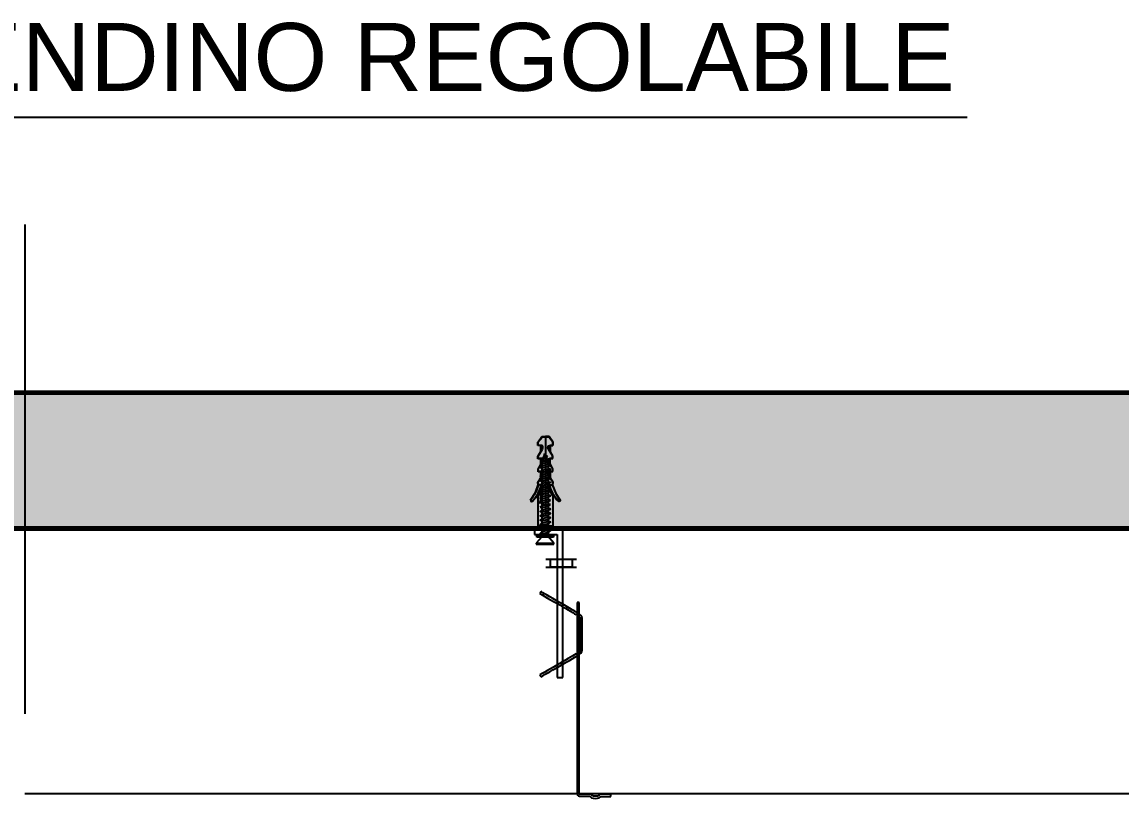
# Model space of a CAD drawing. Header units: millimetres. Extents: x 24747 to 137666, y -34589 to 43444.
# Drawn here: x 127002.4 to 127451.7, y 4328.4 to 4652.2 of the extents above; entities that cross this region are included whole.
import ezdxf

# ---------------------------------------------------------------- set-up
doc = ezdxf.new("R2010")
doc.units = ezdxf.units.MM
doc.header["$LTSCALE"] = 10
doc.linetypes.add('TRATTOPUNTO', pattern=[1, 0.5, -0.25, 0, -0.25])
doc.layers.add('Pannelli', color=7, linetype='Continuous')
doc.styles.add('ARIAL', font='arial.ttf')

msp = doc.modelspace()

# ---------------------------------------------------------------- hatches: boundary and pattern name
at = {"layer": 'Pannelli'}
h = msp.add_hatch(dxfattribs=at)
h.set_pattern_fill('GRAVEL', color=256, scale=48.572414, style=0)
h.set_pattern_definition([(-131.9872, (123472.8105, 2409.8356), (-388.579226, -437.151791), [6.53474, -646.94026]), (-175.0303, (123468.439, 2404.9784), (582.8690187, 48.5719917), [11.2138, -1110.16745]), (132.5104, (123457.2673, 2404.007), (485.7236889, -534.296975), [7.907, -782.79458]), (-92.7263, (123438.324, 2391.8638), (48.5722205, 971.4482937), [10.21177, -1010.96476]), (-67.1663, (123437.8383, 2381.6636), (-242.862551, 582.8687934), [10.01345, -991.3325]), (-2.7263, (123441.7241, 2372.4348), (-971.4482937, 48.5722205), [10.21177, -1010.96476]), (37.6942, (123451.9243, 2371.9491), (-631.4417384, -485.72367366), [13.50454, -1336.94836]), (72.2553, (123462.6103, 2380.2064), (340.00742056, 1068.5929243), [12.74968, -1262.21834]), (121.4296, (123466.496, 2392.3495), (-388.5797117, 631.4411405), [10.24635, -1014.38984]), (175.2364, (123461.153, 2401.0926), (534.2965996, -48.5720027), [11.6978, -573.19155]), (-137.6026, (123449.4957, 2402.064), (-582.8693247, -534.2961691), [15.12778, -1497.65145]), (138.8141, (123486.4108, 2391.378), (-340.007041, 291.4343533), [5.1633, -511.1685]), (171.4692, (123482.525, 2394.7782), (631.4412983, -97.1452121), [9.82314, -972.49312]), (-135, (123472.81, 2396.235), (-5e-15, -48.57243), [6.86916, -61.8226]), (-156.8014, (123469.4104, 2402.064), (242.862057, 97.144892), [3.6992, -366.2173]), (-68.1986, (123466.01, 2400.607), (-48.57241, 145.717255), [5.2314, -256.33907]), (30.9638, (123467.953, 2395.75), (145.717146, 97.144949), [8.49672, -274.7267]), (161.5651, (123475.239, 2400.121), (97.14485, -48.572336), [6.14397, -147.4555]), (16.3895, (123437.8383, 2400.6068), (485.7242465, 145.7168878), [8.60703, -852.09833]), (70.3462, (123446.0956, 2403.0355), (-194.289425, -534.2966574), [7.22082, -714.86003]), (-66.8014, (123475.239, 2409.8356), (-97.144892, 242.862057), [7.3983, -362.51817]), (-16.3895, (123478.1534, 2403.0355), (-485.7242465, 145.7168878), [8.60703, -852.09833]), (-20.556, (123437.8383, 2370.492), (-242.8621594, 97.1446335), [8.30005, -406.70285]), (-65.2249, (123445.61, 2367.5776), (-242.8616905, 534.2967199), [6.9545, -688.49663]), (66.8014, (123475.725, 2361.263), (97.144892, 242.862057), [7.3983, -362.51817]), (17.354, (123478.6392, 2368.0633), (-631.4414797, -194.2893888), [8.14224, -806.0798]), (69.444, (123451.9243, 2361.263), (-97.1446335, -242.8621594), [4.15003, -410.85287]), (101.3099, (123472.8105, 2361.263), (-48.572299, 194.289692), [2.4767, -245.19495]), (165.9638, (123472.325, 2363.692), (145.717268, -48.57232), [10.01345, -190.2557]), (-173.991, (123462.6103, 2366.1204), (485.7241276, 48.5723808), [9.27976, -918.6949]), (-56.3099, (123467.953, 2391.378), (-48.57248, 97.144806), [7.0052, -168.1251]), (-6.8428, (123471.839, 2385.5494), (825.7310067, -97.1452164), [12.23024, -1210.7919]), (60.9454, (123483.982, 2384.092), (-194.289657, -340.0069165), [5.0008, -495.0828]), (90, (123486.41, 2388.464), (-48.5724, 48.5724), [2.91434, -45.65807]), (120.2564, (123461.6388, 2367.5776), (194.2894075, -340.007017), [6.74787, -668.04167]), (48.0128, (123458.2388, 2373.4063), (388.579226, 437.151791), [13.06948, -640.4055]), (0, (123466.98, 2383.12), (48.5724, 48.5724), [12.62883, -35.9436]), (-34.6952, (123479.6106, 2383.1208), (-485.7238608, 340.007316), [7.67998, -760.3173]), (-105.9454, (123485.925, 2378.749), (-48.572409, -194.289662), [7.07224, -346.54028]), (-152.354, (123483.9821, 2371.9491), (-922.8756618, -485.72451435), [11.5148, -1139.969]), (175.4261, (123473.782, 2366.6062), (-631.4414087, 48.57216145), [12.1819, -1206.00806])])
h.paths.add_polyline_path([(126169.57034, 4445.15001), (126169.57034, 4206.01539), (126115.4468, 4206.01539), (126115.4468, 4500.66134), (127889.03391, 4500.66134), (127889.03391, 4213.23387), (127834.91036, 4213.23387), (127834.91036, 4445.15001)])

# ---------------------------------------------------------------- linework, layer by layer
for p, q in [((126944.7543, 4613.32395), (127388.87006, 4613.32395)), ((127213.26029, 4480.43046), (127215.17419, 4482.57251)), ((127213.26029, 4479.06813), (127213.26029, 4480.43046)), ((127213.39172, 4480.54195), (127214.90689, 4482.71207)), ((127213.39172, 4479.09545), (127213.39172, 4480.54195)), ((127214.90689, 4482.71207), (127216.42354, 4482.71207)), ((127215.17419, 4482.57251), (127217.98006, 4482.52304)), ((127216.42354, 4482.71207), (127216.42354, 4450.95778)), ((127216.4575, 4482.71207), (127216.4575, 4450.13153)), ((127217.97267, 4482.71207), (127216.4575, 4482.71207)), ((127219.48784, 4480.54195), (127217.97267, 4482.71207)), ((127217.98006, 4482.52304), (127219.42286, 4480.62539)), ((127219.42286, 4480.62539), (127219.42286, 4479.06813)), ((127219.45387, 4479.09545), (127219.45387, 4480.54195)), ((127214.4934, 4479.06813), (127213.26029, 4479.06813)), ((127213.32527, 4474.52706), (127214.4934, 4476.60266)), ((127214.4934, 4476.60266), (127214.4934, 4479.06813)), ((127214.63221, 4476.75403), (127214.63221, 4479.09545)), ((127215.09186, 4471.29441), (127216.21864, 4475.86502)), ((127216.21864, 4475.86502), (127217.50343, 4471.29441)), ((127218.21339, 4476.75403), (127218.21339, 4479.09545)), ((127219.42286, 4479.06813), (127218.31971, 4479.06813)), ((127218.31971, 4479.06813), (127218.31971, 4476.66764)), ((127218.31971, 4476.66764), (127219.22793, 4474.85121)), ((127219.22793, 4474.85121), (127219.22793, 4473.74806)), ((127213.32527, 4473.55387), (127213.32527, 4474.52706)), ((127214.5569, 4473.55387), (127213.32527, 4473.55387)), ((127213.39025, 4469.33695), (127214.5569, 4471.34757)), ((127213.39172, 4473.75692), (127213.39172, 4474.72126)), ((127215.09186, 4470.63577), (127214.21539, 4470.07164)), ((127214.24715, 4470.0421), (127215.09186, 4470.63577)), ((127215.34291, 4472.48321), (127214.52773, 4471.88955)), ((127214.52773, 4471.88955), (127215.34291, 4472.48321)), ((127214.52773, 4471.88955), (127215.21738, 4471.73153)), ((127215.21738, 4471.73153), (127214.52773, 4471.88955)), ((127214.5569, 4471.34757), (127214.5569, 4473.55387)), ((127214.63221, 4471.3808), (127214.63221, 4473.72296)), ((127215.09186, 4454.73093), (127215.09186, 4471.29441)), ((127217.43993, 4471.23091), (127215.09186, 4470.63577)), ((127215.09186, 4469.91658), (127217.50343, 4470.47923)), ((127215.18563, 4473.7045), (127215.74902, 4474.36166)), ((127215.53046, 4473.54796), (127215.18563, 4473.7045)), ((127215.78077, 4474.39267), (127215.18637, 4473.73551)), ((127215.18637, 4473.73551), (127215.56147, 4473.57897)), ((127215.21738, 4471.73153), (127217.18961, 4472.29566)), ((127217.00206, 4472.98383), (127215.34291, 4472.48321)), ((127215.56147, 4473.57897), (127216.75175, 4474.08108)), ((127216.53171, 4474.70723), (127215.78077, 4474.39267)), ((127217.18961, 4474.64373), (127216.53171, 4474.70723)), ((127217.22136, 4474.64373), (127216.5642, 4474.64373)), ((127216.75175, 4474.08108), (127217.18961, 4474.64373)), ((127216.75175, 4474.04859), (127217.22136, 4474.64373)), ((127217.90954, 4472.8908), (127217.00206, 4472.98383)), ((127217.94129, 4472.92181), (127217.09584, 4472.98383)), ((127217.18961, 4472.29566), (127217.90954, 4472.8908)), ((127217.25238, 4472.32667), (127217.94129, 4472.92181)), ((127218.37915, 4471.07437), (127217.43993, 4471.23091)), ((127217.50343, 4471.29441), (127217.50343, 4454.73093)), ((127217.50343, 4470.47923), (127218.37915, 4471.07437)), ((127218.44118, 4471.07437), (127217.56545, 4471.19989)), ((127217.56545, 4470.47923), (127218.44118, 4471.07437)), ((127218.21339, 4471.3808), (127218.21339, 4473.72296)), ((127219.22793, 4473.74806), (127218.25621, 4473.74806)), ((127218.25621, 4473.74806), (127218.25621, 4471.5425)), ((127218.25621, 4471.5425), (127219.29438, 4469.5304)), ((127219.45387, 4473.75692), (127219.45387, 4474.72199)), ((127213.26029, 4463.88692), (127214.4934, 4465.89828)), ((127213.39025, 4468.2338), (127213.39025, 4469.33695)), ((127214.4934, 4468.2338), (127213.39025, 4468.2338)), ((127213.3932, 4468.38443), (127213.3932, 4469.34876)), ((127214.21539, 4470.07164), (127215.09186, 4469.91658)), ((127215.09186, 4469.88409), (127214.24715, 4470.0421)), ((127214.4934, 4465.89828), (127214.4934, 4468.2338)), ((127214.63221, 4465.97286), (127214.63221, 4468.34972)), ((127218.21486, 4465.97286), (127218.21339, 4468.34972)), ((127219.29438, 4468.36301), (127218.31971, 4468.36301)), ((127218.31971, 4468.36301), (127218.31971, 4465.89828)), ((127218.31971, 4465.89828), (127219.42286, 4464.01688)), ((127219.29438, 4469.5304), (127219.29438, 4468.36301)), ((127219.45387, 4468.38443), (127219.45387, 4469.34876)), ((127212.35208, 4459.86493), (127213.39025, 4462.9787)), ((127213.39025, 4462.9787), (127213.26029, 4463.88692)), ((127213.3932, 4463.0459), (127213.3932, 4464.01023)), ((127214.94234, 4461.15268), (127214.94234, 4462.97723)), ((127217.90474, 4461.15268), (127217.90474, 4462.97723)), ((127219.42286, 4464.01688), (127219.29438, 4462.84875)), ((127219.29438, 4462.84875), (127220.65597, 4459.47506)), ((127219.45387, 4463.0459), (127219.45387, 4463.97626)), ((127210.34071, 4456.68544), (127212.35208, 4459.86493)), ((127213.3932, 4458.63847), (127210.85906, 4456.23207)), ((127213.3932, 4446.03275), (127213.3932, 4458.63847)), ((127213.3932, 4446.03275), (127213.3932, 4458.63847)), ((127217.43993, 4456.86044), (127215.09186, 4456.26382)), ((127218.37915, 4456.70242), (127217.43993, 4456.86044)), ((127218.44118, 4456.73491), (127217.56545, 4456.86044)), ((127219.87771, 4458.76104), (127219.45387, 4458.63847)), ((127219.45387, 4458.63847), (127219.45387, 4446.03275)), ((127219.45387, 4458.63847), (127219.45387, 4446.03275)), ((127221.11081, 4456.88037), (127219.87771, 4458.76104)), ((127220.65597, 4459.47506), (127222.4724, 4456.68544)), ((127222.084, 4456.16636), (127221.11081, 4456.88037)), ((127210.85906, 4456.23207), (127210.34071, 4456.68544)), ((127215.09186, 4456.26382), (127214.21539, 4455.70117)), ((127214.21539, 4455.70117), (127215.09186, 4455.54463)), ((127215.09186, 4454.44296), (127214.21539, 4453.87884)), ((127214.21539, 4453.87884), (127215.09186, 4453.72378)), ((127214.24715, 4455.70117), (127215.09186, 4456.29631)), ((127215.09186, 4455.54463), (127214.24715, 4455.70117)), ((127214.24715, 4453.8493), (127215.09186, 4454.44296)), ((127215.09186, 4453.69129), (127214.24715, 4453.8493)), ((127215.09186, 4455.54463), (127217.50343, 4456.10728)), ((127215.09186, 4441.8904), (127215.09186, 4455.1016)), ((127217.43993, 4455.0381), (127215.09186, 4454.44296)), ((127217.50343, 4454.73093), (127215.09186, 4454.73093)), ((127215.09186, 4453.72378), (127217.50343, 4454.28643)), ((127218.37915, 4454.88156), (127217.43993, 4455.0381)), ((127217.50343, 4456.10728), (127218.37915, 4456.70242)), ((127217.50343, 4455.1016), (127217.50343, 4441.8904)), ((127217.50343, 4454.28643), (127218.37915, 4454.88156)), ((127217.56545, 4456.13977), (127218.44118, 4456.73491)), ((127218.44118, 4454.88156), (127217.56545, 4455.00709)), ((127217.56545, 4454.28643), (127218.44118, 4454.88156)), ((127222.4724, 4456.68544), (127222.084, 4456.16636)), ((127223.52718, 4445.15001), (127211.98178, 4445.15001)), ((127211.98178, 4445.15001), (127211.98178, 4442.62177)), ((127219.45387, 4446.03275), (127213.39172, 4446.03275)), ((127213.39172, 4446.03275), (127213.3932, 4446.03275)), ((127219.45387, 4446.03275), (127213.39172, 4446.03275)), ((127213.39172, 4446.03275), (127213.3932, 4446.03275)), ((127223.52718, 4384.25827), (127223.52718, 4445.15001)), ((127211.98178, 4442.62177), (127221.14441, 4442.62177)), ((127215.083, 4441.8904), (127212.61679, 4439.10816)), ((127212.61679, 4439.10816), (127212.61679, 4438.65479)), ((127212.61679, 4439.10816), (127219.77396, 4439.10816)), ((127212.8527, 4441.54004), (127212.8527, 4442.38512)), ((127212.8527, 4442.38512), (127219.70825, 4442.38512)), ((127219.70825, 4441.54004), (127212.8527, 4441.54004)), ((127217.50343, 4441.8904), (127215.09186, 4441.8904)), ((127219.79538, 4439.15247), (127217.49457, 4441.8904)), ((127219.70825, 4442.38512), (127219.70825, 4441.54004)), ((127219.79538, 4438.65479), (127219.79538, 4439.15247)), ((127221.14441, 4442.62177), (127221.14441, 4384.25827)), ((127212.61679, 4438.65479), (127219.79538, 4438.65479)), ((127216.593, 4432.63289), (127229.15147, 4432.63289)), ((127218.53052, 4429.37513), (127218.53052, 4432.65061)), ((127218.53052, 4432.65061), (127227.35128, 4432.65061)), ((127227.35128, 4432.65061), (127227.35128, 4429.37513)), ((127216.593, 4429.33526), (127229.15147, 4429.33526)), ((127227.35128, 4429.37513), (127218.53052, 4429.37513)), ((127221.14441, 4384.25827), (127223.52718, 4384.25827)), ((127780.45469, 4336.63522), (127003.62814, 4336.63522)), ((127201.73971, 4336.63522), (127201.73971, 4336.61233))]:
    msp.add_line(p, q, dxfattribs=at)
at = {"layer": 'Pannelli', "linetype": 'TRATTOPUNTO', "ltscale": 40}
msp.add_line((127003.62814, 4569.40581), (127003.62814, 4182.29656), dxfattribs=at)
msp.add_line((127003.62814, 4569.40581), (127003.62814, 4182.29656), dxfattribs=at)
at = {"layer": 'Pannelli', "const_width": 2}
for points in [[(126169.57034, 4445.15001), (126169.57034, 4206.01539), (126115.4468, 4206.01539), (126115.4468, 4500.66134), (127889.03391, 4500.66134), (127889.03391, 4213.23387), (127834.91036, 4213.23387), (127834.91036, 4445.15001), (126169.57034, 4445.15001)], [(127003.62814, 4500.66134), (127889.03391, 4500.66134), (127889.03391, 4213.23387)], [(127003.62814, 4445.15001), (127834.91036, 4445.15001), (127834.91036, 4213.23387)]]:
    msp.add_lwpolyline(points, dxfattribs=at)
at = {"layer": 'Pannelli'}
for points in [[(127214.76955, 4479.09545), (127214.76955, 4479.09545), (127213.39172, 4479.09545), (127213.39172, 4479.09545)], [(127213.39172, 4474.72126), (127213.39172, 4474.72126), (127215.18305, 4477.61425), (127215.18305, 4477.61425)], [(127215.18305, 4477.61425), (127215.56258, 4478.20053), (127215.42376, 4479.06075), (127214.76955, 4479.09545)], [(127217.62858, 4477.61425), (127217.28302, 4478.20053), (127217.42184, 4479.06075), (127218.07605, 4479.09545)], [(127219.45387, 4474.72199), (127219.45387, 4474.72199), (127217.62858, 4477.61425), (127217.62858, 4477.61425)], [(127218.07605, 4479.09545), (127218.07605, 4479.09545), (127219.45387, 4479.09545), (127219.45387, 4479.09545)], [(127214.76955, 4473.75692), (127214.28813, 4473.75692), (127214.45943, 4473.75692), (127213.39172, 4473.75692)], [(127213.3932, 4469.38346), (127213.978, 4470.34706), (127213.77126, 4470.00297), (127215.18305, 4472.27572)], [(127215.18305, 4472.27572), (127215.56258, 4472.862), (127215.42376, 4473.72296), (127214.76955, 4473.75692)], [(127217.62858, 4472.27572), (127217.28302, 4472.862), (127217.42184, 4473.72296), (127218.07605, 4473.75692)], [(127219.45387, 4469.38346), (127218.86907, 4470.34706), (127219.04038, 4470.00297), (127217.62858, 4472.27572)], [(127218.07605, 4473.75692), (127218.52498, 4473.75692), (127218.38617, 4473.75692), (127219.45387, 4473.75692)], [(127214.76955, 4468.41913), (127214.28813, 4468.41913), (127214.45943, 4468.41913), (127213.3932, 4468.41913)], [(127213.3932, 4464.01023), (127213.978, 4465.00853), (127213.77126, 4464.66518), (127215.18305, 4466.93793)], [(127215.15462, 4468.88284), (127214.8733, 4468.69529), (127214.96707, 4468.75731), (127214.27816, 4468.2877)], [(127214.27816, 4468.2877), (127214.55874, 4468.25669), (127214.46571, 4468.25669), (127215.15462, 4468.13116)], [(127215.15462, 4467.0989), (127214.8733, 4466.87886), (127214.96707, 4466.97337), (127214.27816, 4466.50228)], [(127214.27816, 4466.50228), (127214.55874, 4466.44026), (127214.46571, 4466.47127), (127215.15462, 4466.34722)], [(127215.18305, 4466.93793), (127215.56258, 4467.48877), (127215.42376, 4468.38443), (127214.76955, 4468.41913)], [(127217.53444, 4469.41448), (127216.75175, 4469.22693), (127217.00206, 4469.28895), (127215.15462, 4468.88284)], [(127215.15462, 4468.13116), (127215.96832, 4468.31871), (127215.687, 4468.25669), (127217.56545, 4468.69529)], [(127217.53444, 4467.66155), (127216.75175, 4467.474), (127217.00206, 4467.53602), (127215.15462, 4467.0989)], [(127215.15462, 4466.34722), (127215.96832, 4466.53477), (127215.687, 4466.47127), (127217.56545, 4466.90987)], [(127217.53444, 4465.87761), (127216.75175, 4465.69006), (127217.00206, 4465.75208), (127215.15462, 4465.28099)], [(127217.62858, 4466.93793), (127217.28302, 4467.48877), (127217.42184, 4468.38443), (127218.07605, 4468.41913)], [(127218.44118, 4469.25794), (127218.12958, 4469.32144), (127218.22335, 4469.28895), (127217.53444, 4469.41448)], [(127218.44118, 4467.50501), (127218.12958, 4467.56851), (127218.22335, 4467.53602), (127217.53444, 4467.66155)], [(127218.44118, 4465.72107), (127218.12958, 4465.78309), (127218.22335, 4465.75208), (127217.53444, 4465.87761)], [(127217.56545, 4468.69529), (127217.87853, 4468.91385), (127217.78401, 4468.85183), (127218.44118, 4469.25794)], [(127217.56545, 4466.90987), (127217.87853, 4467.12991), (127217.78401, 4467.06641), (127218.44118, 4467.50501)], [(127219.45387, 4464.01023), (127218.86907, 4465.01), (127219.04038, 4464.66518), (127217.62858, 4466.93793)], [(127218.07605, 4468.41913), (127218.52498, 4468.41913), (127218.38617, 4468.41913), (127219.45387, 4468.41913)], [(127213.56451, 4463.0459), (127213.08308, 4461.15268), (127211.84259, 4458.60377), (127210.46624, 4456.88185)], [(127211.15442, 4456.36498), (127212.97823, 4458.19027), (127214.18475, 4460.91049), (127214.77103, 4463.0459)], [(127214.77103, 4463.0459), (127214.77103, 4463.0459), (127213.3932, 4463.0459), (127213.3932, 4463.0459)], [(127213.3932, 4458.63847), (127213.3932, 4458.63847), (127215.18453, 4461.56543), (127215.18453, 4461.56543)], [(127215.15462, 4465.28099), (127214.8733, 4465.09492), (127214.96707, 4465.15694), (127214.27816, 4464.71834)], [(127214.27816, 4464.71834), (127214.55874, 4464.65632), (127214.46571, 4464.68733), (127215.15462, 4464.5618)], [(127215.15462, 4463.49705), (127214.8733, 4463.3095), (127214.96707, 4463.373), (127214.27816, 4462.9344)], [(127214.27816, 4462.9344), (127214.55874, 4462.8709), (127214.46571, 4462.90339), (127215.15462, 4462.74537)], [(127215.15462, 4461.71311), (127214.8733, 4461.52408), (127214.96707, 4461.58759), (127214.27816, 4461.14898)], [(127215.18453, 4461.56543), (127215.56258, 4462.15024), (127215.42376, 4463.01193), (127214.77103, 4463.0459)], [(127215.15462, 4464.5618), (127215.96832, 4464.74935), (127215.687, 4464.68733), (127217.56545, 4465.12593)], [(127217.53444, 4464.09219), (127216.75175, 4463.90464), (127217.00206, 4463.96666), (127215.15462, 4463.49705)], [(127215.15462, 4462.74537), (127215.96832, 4462.96541), (127215.687, 4462.90339), (127217.56545, 4463.34051)], [(127217.53444, 4462.30825), (127216.75175, 4462.11922), (127217.00206, 4462.18272), (127215.15462, 4461.71311)], [(127215.15462, 4460.96143), (127215.96832, 4461.18), (127215.687, 4461.08696), (127217.56545, 4461.55657)], [(127217.62858, 4461.56543), (127217.2845, 4462.15024), (127217.42184, 4463.01193), (127218.07605, 4463.0459)], [(127218.44118, 4463.93565), (127218.12958, 4463.99768), (127218.22335, 4463.96666), (127217.53444, 4464.09219)], [(127218.44118, 4462.15171), (127218.12958, 4462.21374), (127218.22335, 4462.18272), (127217.53444, 4462.30825)], [(127217.56545, 4465.12593), (127217.87853, 4465.31348), (127217.78401, 4465.28099), (127218.44118, 4465.72107)], [(127217.56545, 4463.34051), (127217.87853, 4463.52954), (127217.78401, 4463.46604), (127218.44118, 4463.93565)], [(127217.56545, 4461.55657), (127217.87853, 4461.74412), (127217.78401, 4461.6821), (127218.44118, 4462.15171)], [(127219.45387, 4458.63847), (127219.45387, 4458.63847), (127217.62858, 4461.56543), (127217.62858, 4461.56543)], [(127221.69266, 4456.36498), (127219.86737, 4458.19027), (127218.66232, 4460.91122), (127218.04208, 4463.0459)], [(127218.07605, 4463.0459), (127218.07605, 4463.0459), (127219.45387, 4463.0459), (127219.45387, 4463.0459)], [(127219.28257, 4463.0459), (127219.764, 4461.15268), (127221.03845, 4458.60377), (127222.41628, 4456.88185)], [(127210.46624, 4456.88185), (127210.19008, 4456.43365), (127210.60358, 4455.98619), (127211.15442, 4456.36498)], [(127214.42547, 4456.77848), (127214.3915, 4456.02089), (127213.8067, 4455.36595), (127213.42717, 4455.36595)], [(127214.27816, 4461.14898), (127214.55874, 4461.08696), (127214.46571, 4461.11797), (127215.15462, 4460.96143)], [(127215.15462, 4459.92769), (127214.8733, 4459.74014), (127214.96707, 4459.80217), (127214.27816, 4459.33403)], [(127214.27816, 4459.33403), (127214.55874, 4459.30154), (127214.46571, 4459.30154), (127215.15462, 4459.17602)], [(127215.15462, 4458.14228), (127214.8733, 4457.9562), (127214.96707, 4458.01823), (127214.27816, 4457.54861)], [(127214.27816, 4457.54861), (127214.55874, 4457.51613), (127214.46571, 4457.51613), (127215.15462, 4457.39208)], [(127214.42547, 4460.32495), (127214.42547, 4460.32495), (127214.42547, 4456.77848), (127214.42547, 4456.77848)], [(127217.53444, 4460.49182), (127216.75175, 4460.30427), (127217.00206, 4460.39731), (127215.15462, 4459.92769)], [(127215.15462, 4459.17602), (127215.96832, 4459.36357), (127215.687, 4459.30154), (127217.56545, 4459.77116)], [(127217.53444, 4458.7064), (127216.75175, 4458.51885), (127217.00206, 4458.58088), (127215.15462, 4458.14228)], [(127215.15462, 4457.39208), (127215.96832, 4457.57963), (127215.687, 4457.51613), (127217.56545, 4457.9562)], [(127218.44118, 4460.33528), (127218.12958, 4460.39731), (127218.22335, 4460.39731), (127217.53444, 4460.49182)], [(127218.44118, 4458.54987), (127218.12958, 4458.61337), (127218.22335, 4458.61337), (127217.53444, 4458.7064)], [(127217.56545, 4459.77116), (127217.87853, 4459.96018), (127217.78401, 4459.89668), (127218.44118, 4460.33528)], [(127217.56545, 4457.9562), (127217.87853, 4458.17477), (127217.78401, 4458.11274), (127218.44118, 4458.54987)], [(127222.41628, 4456.88185), (127222.65699, 4456.43365), (127222.27746, 4455.98619), (127221.69266, 4456.36498)], [(127215.15462, 4452.69003), (127214.8733, 4452.50248), (127214.96707, 4452.56451), (127214.27816, 4452.0949)], [(127217.53444, 4453.22167), (127216.75175, 4453.03412), (127217.00206, 4453.09615), (127215.15462, 4452.69003)], [(127215.15462, 4451.93836), (127215.96832, 4452.12591), (127215.687, 4452.06388), (127217.56545, 4452.50248)], [(127218.44118, 4453.06513), (127218.12958, 4453.12864), (127218.22335, 4453.09615), (127217.53444, 4453.22167)], [(127217.56545, 4452.50248), (127217.87853, 4452.72105), (127217.78401, 4452.65902), (127218.44118, 4453.06513)], [(127214.27816, 4452.0949), (127214.55874, 4452.06388), (127214.46571, 4452.06388), (127215.15462, 4451.93836)], [(127215.15462, 4450.90609), (127214.8733, 4450.68606), (127214.96707, 4450.78057), (127214.27816, 4450.30948)], [(127214.27816, 4450.30948), (127214.55874, 4450.24745), (127214.46571, 4450.27847), (127215.15462, 4450.15442)], [(127215.15462, 4449.08819), (127214.8733, 4448.90211), (127214.96707, 4448.96414), (127214.27816, 4448.52554)], [(127214.27816, 4448.52554), (127214.55874, 4448.46351), (127214.46571, 4448.49453), (127215.15462, 4448.369)], [(127217.53444, 4451.46874), (127216.75175, 4451.28119), (127217.00206, 4451.34322), (127215.15462, 4450.90609)], [(127215.15462, 4450.15442), (127215.96832, 4450.34197), (127215.687, 4450.27847), (127217.56545, 4450.71707)], [(127217.53444, 4449.6848), (127216.75175, 4449.49725), (127217.00206, 4449.55928), (127215.15462, 4449.08819)], [(127215.15462, 4448.369), (127215.96832, 4448.55655), (127215.687, 4448.49453), (127217.56545, 4448.93313)], [(127217.53444, 4447.89939), (127216.75175, 4447.71184), (127217.00206, 4447.77386), (127215.15462, 4447.30425)], [(127218.44118, 4451.31221), (127218.12958, 4451.37571), (127218.22335, 4451.34322), (127217.53444, 4451.46874)], [(127218.44118, 4449.52827), (127218.12958, 4449.59029), (127218.22335, 4449.55928), (127217.53444, 4449.6848)], [(127218.44118, 4447.74285), (127218.12958, 4447.80487), (127218.22335, 4447.77386), (127217.53444, 4447.89939)], [(127217.56545, 4450.71707), (127217.87853, 4450.93711), (127217.78401, 4450.87361), (127218.44118, 4451.31221)], [(127217.56545, 4448.93313), (127217.87853, 4449.12068), (127217.78401, 4449.08819), (127218.44118, 4449.52827)], [(127215.15462, 4447.30425), (127214.8733, 4447.1167), (127214.96707, 4447.1802), (127214.27816, 4446.7416)], [(127214.27816, 4446.7416), (127214.55874, 4446.6781), (127214.46571, 4446.71059), (127215.15462, 4446.55257)], [(127215.15462, 4445.52031), (127214.8733, 4445.33128), (127214.96707, 4445.39478), (127214.27816, 4444.95618)], [(127214.27816, 4444.95618), (127214.55874, 4444.89416), (127214.46571, 4444.92517), (127215.15462, 4444.76863)], [(127215.15462, 4443.73489), (127214.8733, 4443.54734), (127214.96707, 4443.60936), (127214.27816, 4443.14123)], [(127215.15462, 4446.55257), (127215.96832, 4446.77261), (127215.687, 4446.71059), (127217.56545, 4447.14771)], [(127217.53444, 4446.11545), (127216.75175, 4445.92642), (127217.00206, 4445.98992), (127215.15462, 4445.52031)], [(127215.15462, 4444.76863), (127215.96832, 4444.98719), (127215.687, 4444.89416), (127217.56545, 4445.36377)], [(127217.53444, 4444.29902), (127216.75175, 4444.11147), (127217.00206, 4444.2045), (127215.15462, 4443.73489)], [(127215.15462, 4442.98321), (127215.96832, 4443.17076), (127215.687, 4443.10874), (127217.56545, 4443.57835)], [(127218.44118, 4445.95891), (127218.12958, 4446.02093), (127218.22335, 4445.98992), (127217.53444, 4446.11545)], [(127218.44118, 4444.14248), (127218.12958, 4444.2045), (127218.22335, 4444.2045), (127217.53444, 4444.29902)], [(127217.56545, 4447.14771), (127217.87853, 4447.33674), (127217.78401, 4447.27324), (127218.44118, 4447.74285)], [(127217.56545, 4445.36377), (127217.87853, 4445.55132), (127217.78401, 4445.48929), (127218.44118, 4445.95891)], [(127217.56545, 4443.57835), (127217.87853, 4443.76738), (127217.78401, 4443.70388), (127218.44118, 4444.14248)], [(127214.27816, 4443.14123), (127214.55874, 4443.10874), (127214.46571, 4443.10874), (127215.15462, 4442.98321)], [(127214.51813, 4419.3353), (127214.51813, 4419.3353), (127214.0751, 4418.55925), (127214.0751, 4418.55925)], [(127214.0751, 4418.55925), (127219.11459, 4415.67955), (127228.85906, 4410.0811), (127229.66907, 4409.50295)], [(127230.18816, 4410.22878), (127229.14039, 4410.97824), (127215.11475, 4418.99416), (127214.51813, 4419.3353)], [(127229.33385, 4414.92787), (127229.33385, 4414.92787), (127229.33385, 4336.82166), (127229.33385, 4336.82166)], [(127230.22656, 4414.92787), (127230.22656, 4414.92787), (127229.33385, 4414.92787), (127229.33385, 4414.92787)], [(127230.22656, 4336.82166), (127230.22656, 4336.82166), (127230.22656, 4414.92787), (127230.22656, 4414.92787)], [(127229.66907, 4409.50295), (127230.52486, 4408.89156), (127230.52486, 4408.49653), (127230.52486, 4407.78103)], [(127231.41831, 4407.78103), (127231.41831, 4408.55338), (127231.41831, 4409.35084), (127230.18816, 4410.22878)], [(127230.52486, 4407.78103), (127230.52486, 4407.78103), (127230.52486, 4396.02002), (127230.52486, 4396.02002)], [(127231.41831, 4396.02002), (127231.41831, 4396.02002), (127231.41831, 4407.78103), (127231.41831, 4407.78103)], [(127229.66907, 4394.29884), (127228.85906, 4393.72069), (127219.11459, 4388.12151), (127214.0751, 4385.2418)], [(127230.52486, 4396.02002), (127230.52486, 4395.30453), (127230.52486, 4394.90949), (127229.66907, 4394.29884)], [(127230.18816, 4393.57227), (127231.41831, 4394.45021), (127231.41831, 4395.24841), (127231.41831, 4396.02002)], [(127214.51813, 4384.46576), (127215.11475, 4384.80689), (127229.14039, 4392.82281), (127230.18816, 4393.57227)], [(127214.0751, 4385.2418), (127214.0751, 4385.2418), (127214.51813, 4384.46576), (127214.51813, 4384.46576)], [(127229.33385, 4336.82166), (127229.33385, 4335.63064), (127230.27455, 4335.63064), (127230.89701, 4335.63064)], [(127230.89701, 4336.52409), (127230.22656, 4336.52409), (127230.22656, 4336.52409), (127230.22656, 4336.82166)], [(127234.69305, 4336.52409), (127234.69305, 4336.52409), (127230.89701, 4336.52409), (127230.89701, 4336.52409)], [(127230.89701, 4335.63064), (127230.89701, 4335.63064), (127234.14665, 4335.63064), (127234.49812, 4335.63064)], [(127235.04748, 4336.34835), (127234.9633, 4336.4569), (127234.83039, 4336.52409), (127234.69305, 4336.52409)], [(127238.93656, 4336.44951), (127238.79774, 4336.44951), (127238.66335, 4336.3801), (127238.57918, 4336.27082)], [(127243.10474, 4336.44951), (127243.10474, 4336.44951), (127238.93656, 4336.44951), (127238.93656, 4336.44951)], [(127239.13001, 4335.55606), (127239.48222, 4335.55606), (127243.10474, 4335.55606), (127243.10474, 4335.55606)], [(127243.10474, 4335.55606), (127243.10474, 4335.55606), (127243.10474, 4336.44951), (127243.10474, 4336.44951)]]:
    msp.add_open_spline(points, degree=3, dxfattribs=at)
for points, knots in [([(127215.15462, 4468.06914), (127214.8733, 4468.16365), (127214.96633, 4468.13116), (127214.30917, 4468.25669), (127214.59123, 4468.47673), (127214.49672, 4468.41322), (127215.15462, 4468.85183)], [0, 0, 0, 0, 1, 1, 1, 2, 2, 2, 2]), ([(127215.15462, 4466.31621), (127214.8733, 4466.37823), (127214.96633, 4466.37823), (127214.30917, 4466.47127), (127214.59123, 4466.69131), (127214.49672, 4466.62781), (127215.15462, 4467.06641)], [0, 0, 0, 0, 1, 1, 1, 2, 2, 2, 2]), ([(127217.59646, 4468.66428), (127217.90954, 4468.88284), (127217.81576, 4468.81934), (127218.47293, 4469.28895), (127218.1916, 4469.32144), (127218.28538, 4469.32144), (127217.59646, 4469.41448)], [0, 0, 0, 0, 1, 1, 1, 2, 2, 2, 2]), ([(127217.59646, 4466.87886), (127217.90954, 4467.0989), (127217.81576, 4467.0354), (127218.47293, 4467.50501), (127218.1916, 4467.53602), (127218.28538, 4467.53602), (127217.59646, 4467.63054)], [0, 0, 0, 0, 1, 1, 1, 2, 2, 2, 2]), ([(127217.59646, 4465.09492), (127217.90954, 4465.31348), (127217.81576, 4465.24998), (127218.47293, 4465.72107), (127218.1916, 4465.75208), (127218.28538, 4465.75208), (127217.59646, 4465.81411)], [0, 0, 0, 0, 1, 1, 1, 2, 2, 2, 2]), ([(127215.15462, 4464.49978), (127214.8733, 4464.59282), (127214.96633, 4464.5618), (127214.30917, 4464.68733), (127214.59123, 4464.87488), (127214.49672, 4464.81286), (127215.15462, 4465.28099)], [0, 0, 0, 0, 1, 1, 1, 2, 2, 2, 2]), ([(127215.15462, 4462.71436), (127214.8733, 4462.77639), (127214.96633, 4462.77639), (127214.30917, 4462.90339), (127214.59123, 4463.12195), (127214.49672, 4463.05845), (127215.15462, 4463.49705)], [0, 0, 0, 0, 1, 1, 1, 2, 2, 2, 2]), ([(127215.15462, 4460.92895), (127214.8733, 4460.99245), (127214.96633, 4460.99245), (127214.30917, 4461.11797), (127214.59123, 4461.30552), (127214.49672, 4461.24202), (127215.15462, 4461.6821)], [0, 0, 0, 0, 1, 1, 1, 2, 2, 2, 2]), ([(127217.59646, 4463.3095), (127217.90954, 4463.52954), (127217.81576, 4463.46604), (127218.47293, 4463.90464), (127218.1916, 4463.96666), (127218.28538, 4463.96666), (127217.59646, 4464.02869)], [0, 0, 0, 0, 1, 1, 1, 2, 2, 2, 2]), ([(127217.59646, 4461.52408), (127217.90954, 4461.74412), (127217.81576, 4461.6821), (127218.47293, 4462.11922), (127218.1916, 4462.18272), (127218.28538, 4462.18272), (127217.59646, 4462.24475)], [0, 0, 0, 0, 1, 1, 1, 2, 2, 2, 2]), ([(127215.15462, 4459.145), (127214.8733, 4459.20851), (127214.96633, 4459.20851), (127214.30917, 4459.30154), (127214.59123, 4459.52158), (127214.49672, 4459.45808), (127215.15462, 4459.92769)], [0, 0, 0, 0, 1, 1, 1, 2, 2, 2, 2]), ([(127215.15462, 4457.35959), (127214.8733, 4457.42309), (127214.96633, 4457.42309), (127214.30917, 4457.54861), (127214.59123, 4457.73616), (127214.49672, 4457.67414), (127215.15462, 4458.11274)], [0, 0, 0, 0, 1, 1, 1, 2, 2, 2, 2]), ([(127217.59646, 4459.74014), (127217.90954, 4459.96018), (127217.81576, 4459.89668), (127218.47293, 4460.33528), (127218.1916, 4460.39731), (127218.28538, 4460.39731), (127217.59646, 4460.46081)], [0, 0, 0, 0, 1, 1, 1, 2, 2, 2, 2]), ([(127217.59646, 4457.92371), (127217.90954, 4458.14228), (127217.81576, 4458.08025), (127218.47293, 4458.54987), (127218.1916, 4458.58088), (127218.28538, 4458.58088), (127217.59646, 4458.67539)], [0, 0, 0, 0, 1, 1, 1, 2, 2, 2, 2]), ([(127215.15462, 4451.87633), (127214.8733, 4451.97085), (127214.96633, 4451.93836), (127214.30917, 4452.06388), (127214.59123, 4452.28392), (127214.49672, 4452.22042), (127215.15462, 4452.65902)], [0, 0, 0, 0, 1, 1, 1, 2, 2, 2, 2]), ([(127217.59646, 4452.47147), (127217.90954, 4452.69003), (127217.81576, 4452.62653), (127218.47293, 4453.09615), (127218.1916, 4453.12864), (127218.28538, 4453.12864), (127217.59646, 4453.22167)], [0, 0, 0, 0, 1, 1, 1, 2, 2, 2, 2]), ([(127215.15462, 4450.12341), (127214.8733, 4450.18543), (127214.96633, 4450.18543), (127214.30917, 4450.27847), (127214.59123, 4450.49851), (127214.49672, 4450.435), (127215.15462, 4450.87361)], [0, 0, 0, 0, 1, 1, 1, 2, 2, 2, 2]), ([(127215.15462, 4448.30698), (127214.8733, 4448.40001), (127214.96633, 4448.369), (127214.30917, 4448.49453), (127214.59123, 4448.68208), (127214.49672, 4448.62005), (127215.15462, 4449.08819)], [0, 0, 0, 0, 1, 1, 1, 2, 2, 2, 2]), ([(127217.59646, 4450.68606), (127217.90954, 4450.90609), (127217.81576, 4450.84259), (127218.47293, 4451.31221), (127218.1916, 4451.34322), (127218.28538, 4451.34322), (127217.59646, 4451.43773)], [0, 0, 0, 0, 1, 1, 1, 2, 2, 2, 2]), ([(127217.59646, 4448.90211), (127217.90954, 4449.12068), (127217.81576, 4449.05718), (127218.47293, 4449.52827), (127218.1916, 4449.55928), (127218.28538, 4449.55928), (127217.59646, 4449.6213)], [0, 0, 0, 0, 1, 1, 1, 2, 2, 2, 2]), ([(127217.59646, 4447.1167), (127217.90954, 4447.33674), (127217.81576, 4447.27324), (127218.47293, 4447.71184), (127218.1916, 4447.77386), (127218.28538, 4447.77386), (127217.59646, 4447.83589)], [0, 0, 0, 0, 1, 1, 1, 2, 2, 2, 2]), ([(127215.15462, 4446.52156), (127214.8733, 4446.58358), (127214.96633, 4446.58358), (127214.30917, 4446.71059), (127214.59123, 4446.92915), (127214.49672, 4446.86565), (127215.15462, 4447.30425)], [0, 0, 0, 0, 1, 1, 1, 2, 2, 2, 2]), ([(127215.15462, 4444.73614), (127214.8733, 4444.79964), (127214.96633, 4444.79964), (127214.30917, 4444.92517), (127214.59123, 4445.11272), (127214.49672, 4445.04922), (127215.15462, 4445.48929)], [0, 0, 0, 0, 1, 1, 1, 2, 2, 2, 2]), ([(127215.15462, 4442.9522), (127214.8733, 4443.0157), (127214.96633, 4443.0157), (127214.30917, 4443.10874), (127214.59123, 4443.32878), (127214.49672, 4443.26528), (127215.15462, 4443.73489)], [0, 0, 0, 0, 1, 1, 1, 2, 2, 2, 2]), ([(127217.59646, 4445.33128), (127217.90954, 4445.55132), (127217.81576, 4445.48929), (127218.47293, 4445.92642), (127218.1916, 4445.98992), (127218.28538, 4445.98992), (127217.59646, 4446.05195)], [0, 0, 0, 0, 1, 1, 1, 2, 2, 2, 2]), ([(127217.59646, 4443.54734), (127217.90954, 4443.76738), (127217.81576, 4443.70388), (127218.47293, 4444.14248), (127218.1916, 4444.2045), (127218.28538, 4444.2045), (127217.59646, 4444.268)], [0, 0, 0, 0, 1, 1, 1, 2, 2, 2, 2]), ([(127234.49812, 4335.63064), (127234.80824, 4335.32569), (127235.57025, 4334.73719), (127236.85209, 4334.73719), (127238.11104, 4334.73719), (127238.83023, 4335.26588), (127239.13001, 4335.55606)], [3, 3, 3, 3, 4, 4, 4, 5, 5, 5, 5]), ([(127238.57918, 4336.27082), (127238.5585, 4336.24424), (127238.07043, 4335.63064), (127236.85209, 4335.63064), (127235.62416, 4335.63064), (127235.07037, 4336.31956), (127235.04748, 4336.34835)], [9, 9, 9, 9, 10, 10, 10, 11, 11, 11, 11])]:
    msp.add_open_spline(points, degree=3, knots=knots, dxfattribs=at)

# ---------------------------------------------------------------- texts
at = {"layer": 'Pannelli', "style": 'ARIAL'}
msp.add_text('PENDINO REGOLABILE', height=27.7556651, dxfattribs=at).set_placement((126950.61878, 4624.04161))

doc.saveas('drawing.dxf')
